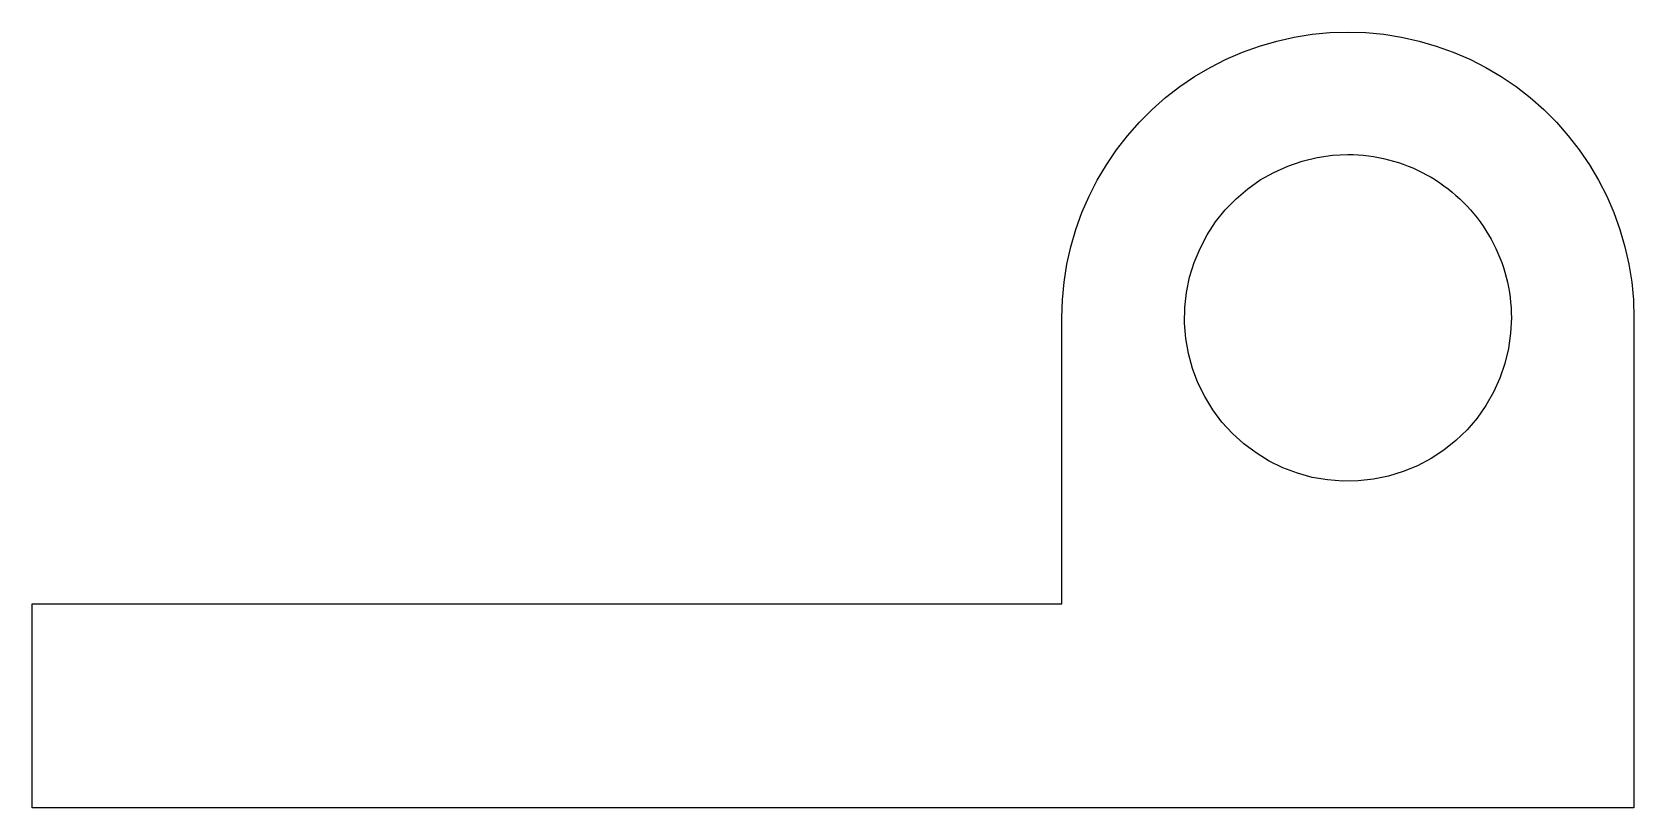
# Model space of a CAD drawing. Header units: metres. Extents: x -32.1 to 7.1, y 0 to 19.
import ezdxf

# ---------------------------------------------------------------- set-up
doc = ezdxf.new("R2010")
doc.units = ezdxf.units.M

msp = doc.modelspace()

# ---------------------------------------------------------------- linework, layer by layer
for points in [[(-6.9, 12), (-6.886, 12.44), (-6.845, 12.877), (-6.776, 13.312), (-6.68, 13.741), (-6.557, 14.163), (-6.408, 14.577), (-6.234, 14.98), (-6.034, 15.372), (-5.81, 15.751), (-5.563, 16.114), (-5.294, 16.462), (-5.003, 16.792), (-4.692, 17.103), (-4.362, 17.394), (-4.014, 17.663), (-3.651, 17.91), (-3.272, 18.134), (-2.88, 18.334), (-2.477, 18.508), (-2.063, 18.657), (-1.641, 18.78), (-1.212, 18.876), (-0.777, 18.945), (-0.34, 18.986), (0.1, 19), (0.54, 18.986), (0.977, 18.945), (1.412, 18.876), (1.841, 18.78), (2.263, 18.657), (2.677, 18.508), (3.08, 18.334), (3.472, 18.134), (3.851, 17.91), (4.214, 17.663), (4.562, 17.394), (4.892, 17.103), (5.203, 16.792), (5.494, 16.462), (5.763, 16.114), (6.01, 15.751), (6.234, 15.372), (6.434, 14.98), (6.608, 14.577), (6.757, 14.163), (6.88, 13.741), (6.976, 13.312), (7.045, 12.877), (7.086, 12.44), (7.1, 12)], [(4.1, 12), (4.082, 11.624), (4.029, 11.25), (3.941, 10.884), (3.819, 10.528), (3.664, 10.184), (3.477, 9.857), (3.261, 9.548), (3.016, 9.262), (2.745, 9), (2.451, 8.764), (2.136, 8.557), (1.803, 8.381), (1.455, 8.236), (1.095, 8.126), (0.726, 8.049), (0.351, 8.008), (-0.026, 8.002), (-0.401, 8.032), (-0.773, 8.096), (-1.136, 8.196), (-1.489, 8.329), (-1.827, 8.495), (-2.148, 8.692), (-2.45, 8.918), (-2.728, 9.172), (-2.982, 9.45), (-3.208, 9.752), (-3.405, 10.073), (-3.571, 10.411), (-3.704, 10.764), (-3.804, 11.127), (-3.868, 11.499), (-3.898, 11.874), (-3.892, 12.251), (-3.851, 12.626), (-3.774, 12.995), (-3.664, 13.355), (-3.519, 13.703), (-3.343, 14.036), (-3.136, 14.351), (-2.9, 14.645), (-2.638, 14.916), (-2.352, 15.161), (-2.043, 15.377), (-1.716, 15.564), (-1.372, 15.719), (-1.016, 15.841), (-0.65, 15.929), (-0.276, 15.982), (0.1, 16)], [(0.1, 16), (0.226, 15.998), (0.351, 15.992), (0.476, 15.982), (0.601, 15.968), (0.726, 15.951), (0.85, 15.929), (0.973, 15.904), (1.095, 15.874), (1.216, 15.841), (1.336, 15.804), (1.455, 15.764), (1.572, 15.719), (1.689, 15.671), (1.803, 15.619), (1.916, 15.564), (2.027, 15.505), (2.136, 15.443), (2.243, 15.377), (2.348, 15.308), (2.451, 15.236), (2.552, 15.161), (2.65, 15.082), (2.745, 15), (2.838, 14.916), (2.928, 14.828), (3.016, 14.738), (3.1, 14.645), (3.182, 14.55), (3.261, 14.452), (3.336, 14.351), (3.408, 14.248), (3.477, 14.143), (3.543, 14.036), (3.605, 13.927), (3.664, 13.816), (3.719, 13.703), (3.771, 13.589), (3.819, 13.472), (3.864, 13.355), (3.904, 13.236), (3.941, 13.116), (3.974, 12.995), (4.004, 12.873), (4.029, 12.75), (4.051, 12.626), (4.068, 12.501), (4.082, 12.376), (4.092, 12.251), (4.098, 12.126), (4.1, 12)], [(-6.9, 5), (-6.9, 5.14), (-6.9, 5.28), (-6.9, 5.42), (-6.9, 5.56), (-6.9, 5.7), (-6.9, 5.84), (-6.9, 5.98), (-6.9, 6.12), (-6.9, 6.26), (-6.9, 6.4), (-6.9, 6.54), (-6.9, 6.68), (-6.9, 6.82), (-6.9, 6.96), (-6.9, 7.1), (-6.9, 7.24), (-6.9, 7.38), (-6.9, 7.52), (-6.9, 7.66), (-6.9, 7.8), (-6.9, 7.94), (-6.9, 8.08), (-6.9, 8.22), (-6.9, 8.36), (-6.9, 8.5), (-6.9, 8.64), (-6.9, 8.78), (-6.9, 8.92), (-6.9, 9.06), (-6.9, 9.2), (-6.9, 9.34), (-6.9, 9.48), (-6.9, 9.62), (-6.9, 9.76), (-6.9, 9.9), (-6.9, 10.04), (-6.9, 10.18), (-6.9, 10.32), (-6.9, 10.46), (-6.9, 10.6), (-6.9, 10.74), (-6.9, 10.88), (-6.9, 11.02), (-6.9, 11.16), (-6.9, 11.3), (-6.9, 11.44), (-6.9, 11.58), (-6.9, 11.72), (-6.9, 11.86), (-6.9, 12)], [(-6.9, 5), (-6.9, 5.14), (-6.9, 5.28), (-6.9, 5.42), (-6.9, 5.56), (-6.9, 5.7), (-6.9, 5.84), (-6.9, 5.98), (-6.9, 6.12), (-6.9, 6.26), (-6.9, 6.4), (-6.9, 6.54), (-6.9, 6.68), (-6.9, 6.82), (-6.9, 6.96), (-6.9, 7.1), (-6.9, 7.24), (-6.9, 7.38), (-6.9, 7.52), (-6.9, 7.66), (-6.9, 7.8), (-6.9, 7.94), (-6.9, 8.08), (-6.9, 8.22), (-6.9, 8.36), (-6.9, 8.5), (-6.9, 8.64), (-6.9, 8.78), (-6.9, 8.92), (-6.9, 9.06), (-6.9, 9.2), (-6.9, 9.34), (-6.9, 9.48), (-6.9, 9.62), (-6.9, 9.76), (-6.9, 9.9), (-6.9, 10.04), (-6.9, 10.18), (-6.9, 10.32), (-6.9, 10.46), (-6.9, 10.6), (-6.9, 10.74), (-6.9, 10.88), (-6.9, 11.02), (-6.9, 11.16), (-6.9, 11.3), (-6.9, 11.44), (-6.9, 11.58), (-6.9, 11.72), (-6.9, 11.86), (-6.9, 12)], [(7.1, 12), (7.1, 11.76), (7.1, 11.52), (7.1, 11.28), (7.1, 11.04), (7.1, 10.8), (7.1, 10.56), (7.1, 10.32), (7.1, 10.08), (7.1, 9.84), (7.1, 9.6), (7.1, 9.36), (7.1, 9.12), (7.1, 8.88), (7.1, 8.64), (7.1, 8.4), (7.1, 8.16), (7.1, 7.92), (7.1, 7.68), (7.1, 7.44), (7.1, 7.2), (7.1, 6.96), (7.1, 6.72), (7.1, 6.48), (7.1, 6.24), (7.1, 6), (7.1, 5.76), (7.1, 5.52), (7.1, 5.28), (7.1, 5.04), (7.1, 4.8), (7.1, 4.56), (7.1, 4.32), (7.1, 4.08), (7.1, 3.84), (7.1, 3.6), (7.1, 3.36), (7.1, 3.12), (7.1, 2.88), (7.1, 2.64), (7.1, 2.4), (7.1, 2.16), (7.1, 1.92), (7.1, 1.68), (7.1, 1.44), (7.1, 1.2), (7.1, 0.96), (7.1, 0.72), (7.1, 0.48), (7.1, 0.24), (7.1, 0)], [(-32.1, 0), (-32.1, 0.1), (-32.1, 0.2), (-32.1, 0.3), (-32.1, 0.4), (-32.1, 0.5), (-32.1, 0.6), (-32.1, 0.7), (-32.1, 0.8), (-32.1, 0.9), (-32.1, 1), (-32.1, 1.1), (-32.1, 1.2), (-32.1, 1.3), (-32.1, 1.4), (-32.1, 1.5), (-32.1, 1.6), (-32.1, 1.7), (-32.1, 1.8), (-32.1, 1.9), (-32.1, 2), (-32.1, 2.1), (-32.1, 2.2), (-32.1, 2.3), (-32.1, 2.4), (-32.1, 2.5), (-32.1, 2.6), (-32.1, 2.7), (-32.1, 2.8), (-32.1, 2.9), (-32.1, 3), (-32.1, 3.1), (-32.1, 3.2), (-32.1, 3.3), (-32.1, 3.4), (-32.1, 3.5), (-32.1, 3.6), (-32.1, 3.7), (-32.1, 3.8), (-32.1, 3.9), (-32.1, 4), (-32.1, 4.1), (-32.1, 4.2), (-32.1, 4.3), (-32.1, 4.4), (-32.1, 4.5), (-32.1, 4.6), (-32.1, 4.7), (-32.1, 4.8), (-32.1, 4.9), (-32.1, 5)], [(-32.1, 5), (-31.596, 5), (-31.092, 5), (-30.588, 5), (-30.084, 5), (-29.58, 5), (-29.076, 5), (-28.572, 5), (-28.068, 5), (-27.564, 5), (-27.06, 5), (-26.556, 5), (-26.052, 5), (-25.548, 5), (-25.044, 5), (-24.54, 5), (-24.036, 5), (-23.532, 5), (-23.028, 5), (-22.524, 5), (-22.02, 5), (-21.516, 5), (-21.012, 5), (-20.508, 5), (-20.004, 5), (-19.5, 5), (-18.996, 5), (-18.492, 5), (-17.988, 5), (-17.484, 5), (-16.98, 5), (-16.476, 5), (-15.972, 5), (-15.468, 5), (-14.964, 5), (-14.46, 5), (-13.956, 5), (-13.452, 5), (-12.948, 5), (-12.444, 5), (-11.94, 5), (-11.436, 5), (-10.932, 5), (-10.428, 5), (-9.924, 5), (-9.42, 5), (-8.916, 5), (-8.412, 5), (-7.908, 5), (-7.404, 5), (-6.9, 5)], [(-20, 5), (-19.738, 5), (-19.476, 5), (-19.214, 5), (-18.952, 5), (-18.69, 5), (-18.428, 5), (-18.166, 5), (-17.904, 5), (-17.642, 5), (-17.38, 5), (-17.118, 5), (-16.856, 5), (-16.594, 5), (-16.332, 5), (-16.07, 5), (-15.808, 5), (-15.546, 5), (-15.284, 5), (-15.022, 5), (-14.76, 5), (-14.498, 5), (-14.236, 5), (-13.974, 5), (-13.712, 5), (-13.45, 5), (-13.188, 5), (-12.926, 5), (-12.664, 5), (-12.402, 5), (-12.14, 5), (-11.878, 5), (-11.616, 5), (-11.354, 5), (-11.092, 5), (-10.83, 5), (-10.568, 5), (-10.306, 5), (-10.044, 5), (-9.782, 5), (-9.52, 5), (-9.258, 5), (-8.996, 5), (-8.734, 5), (-8.472, 5), (-8.21, 5), (-7.948, 5), (-7.686, 5), (-7.424, 5), (-7.162, 5), (-6.9, 5)], [(7.1, 0), (6.316, 0), (5.532, 0), (4.748, 0), (3.964, 0), (3.18, 0), (2.396, 0), (1.612, 0), (0.828, 0), (0.044, 0), (-0.74, 0), (-1.524, 0), (-2.308, 0), (-3.092, 0), (-3.876, 0), (-4.66, 0), (-5.444, 0), (-6.228, 0), (-7.012, 0), (-7.796, 0), (-8.58, 0), (-9.364, 0), (-10.148, 0), (-10.932, 0), (-11.716, 0), (-12.5, 0), (-13.284, 0), (-14.068, 0), (-14.852, 0), (-15.636, 0), (-16.42, 0), (-17.204, 0), (-17.988, 0), (-18.772, 0), (-19.556, 0), (-20.34, 0), (-21.124, 0), (-21.908, 0), (-22.692, 0), (-23.476, 0), (-24.26, 0), (-25.044, 0), (-25.828, 0), (-26.612, 0), (-27.396, 0), (-28.18, 0), (-28.964, 0), (-29.748, 0), (-30.532, 0), (-31.316, 0), (-32.1, 0)]]:
    msp.add_lwpolyline(points)

doc.saveas('drawing.dxf')
